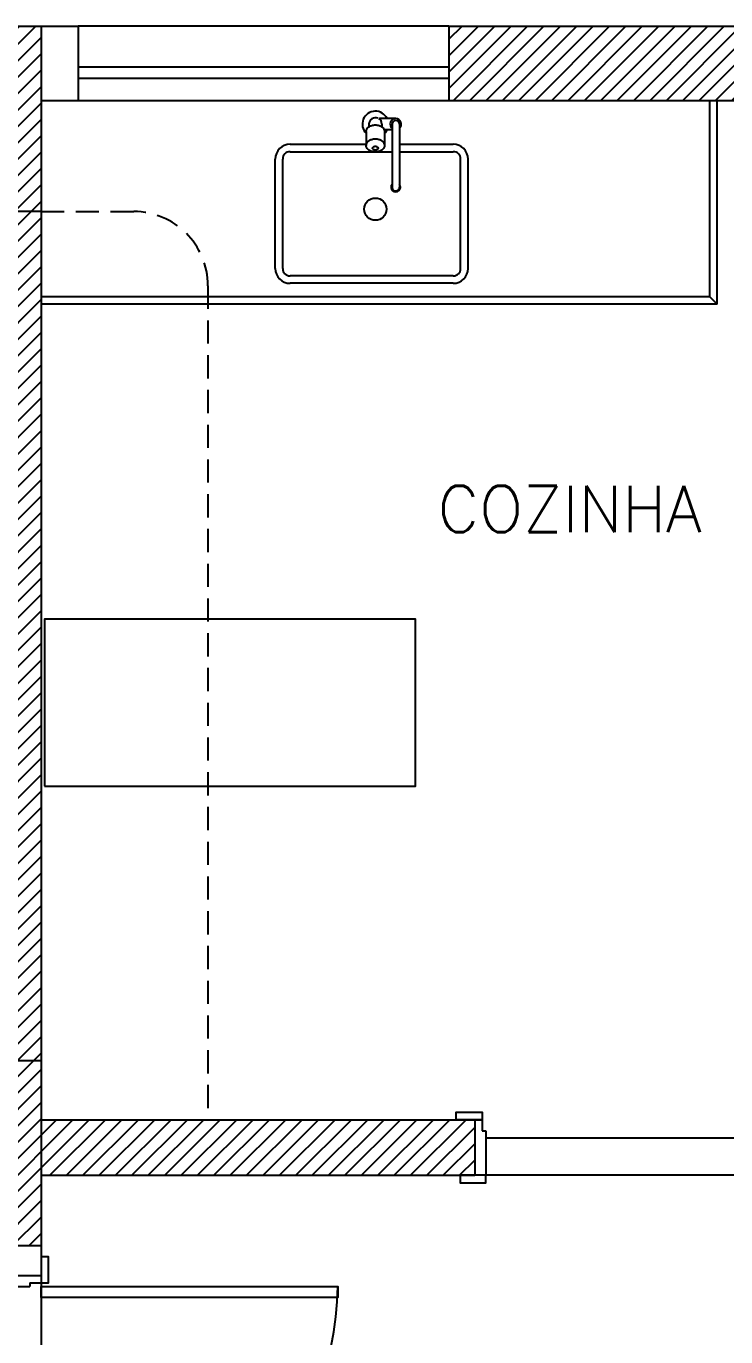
# Model space of a CAD drawing. Extents: x 126968 to 132038, y -1805 to 3860.
# Drawn here: x 127500.4 to 127689.1, y -436 to -82.5 of the extents above; entities that cross this region are included whole.
import ezdxf
from ezdxf.enums import TextEntityAlignment as Align

# ---------------------------------------------------------------- set-up
doc = ezdxf.new("R2010")
doc.units = 0
doc.header["$MEASUREMENT"] = 0
doc.linetypes.add('HIDDEN', pattern=[0.375, 0.25, -0.125])
doc.layers.get('0').update_dxf_attribs({"linetype": 'CONTINUOUS'})
doc.layers.add('COTA', color=8, linetype='CONTINUOUS', lineweight=5)
for name, color, linetype in [('ESCR03', 3, 'CONTINUOUS'), ('PENA01', 1, 'CONTINUOUS'), ('PENA02', 2, 'CONTINUOUS'), ('PENA03', 3, 'CONTINUOUS'), ('PENA06', 6, 'CONTINUOUS')]:
    doc.layers.add(name, color=color, linetype=linetype)
doc.layers.add('PROJEÇÃO', color=1, linetype='HIDDEN', transparency=0.51)
doc.styles.add('ROMANS', font='ROMANS.SHX')

msp = doc.modelspace()

# ---------------------------------------------------------------- hatches: boundary and pattern name
at = {"layer": 'PENA06'}
h = msp.add_hatch(dxfattribs=at)
h.set_pattern_fill('ANSI31', color=256, scale=25)
h.set_pattern_definition([(45, (126424.6877, -1487.8683), (-2.2097087, 2.2097087), [])])
h.paths.add_polyline_path([(127484.429, -82.458), (127414.429, -82.458), (127414.429, -102.458), (127484.429, -102.458)])
h.paths.add_polyline_path([(127504.429, -82.458), (127484.429, -82.458), (127484.429, -132.458), (127504.429, -132.458)])
h.paths.add_polyline_path([(127314.429, -82.458), (127224.429, -82.458), (127224.429, -402.458), (127239.429, -402.458), (127239.429, -102.458), (127314.429, -102.458)])
h.paths.add_polyline_path([(127389.429, -531.458), (127239.429, -531.458), (127239.429, -482.458), (127224.429, -482.458), (127224.429, -802.458), (127099.429, -802.458), (127099.429, -817.458), (127239.429, -817.458), (127239.429, -546.458), (127314.429, -546.458), (127314.429, -731.458), (127489.429, -731.458), (127489.429, -817.458), (127629.429, -817.458), (127629.429, -802.458), (127504.429, -802.458), (127504.429, -505.458), (127489.429, -505.458), (127489.429, -509.458), (127489.429, -531.458), (127459.429, -531.458), (127459.429, -546.458), (127489.429, -546.458), (127489.429, -716.458), (127329.429, -716.458), (127329.429, -546.458), (127389.429, -546.458)])
h.paths.add_polyline_path([(127504.429, -361.458), (127484.429, -361.458), (127484.429, -411.458), (127504.429, -411.458)])
h.paths.add_polyline_path([(127504.429, -132.458), (127489.429, -132.458), (127489.429, -361.458), (127504.429, -361.458)])
h.paths.add_polyline_path([(127621.429, -377.458), (127616.429, -377.458), (127504.429, -377.458), (127504.429, -392.458), (127621.429, -392.458)])
h.paths.add_polyline_path([(128241.429, -382.458), (128236.429, -382.458), (128029.429, -382.458), (128029.429, -335.458), (128019.429, -335.458), (128019.429, -340.458), (128019.429, -382.458), (127779.429, -382.458), (127779.429, -262.458), (127849.429, -262.458), (127849.429, -252.458), (127779.429, -252.458), (127779.429, -244.458), (127769.429, -244.458), (127769.429, -247.458), (127769.429, -297.458), (127769.429, -382.458), (127697.429, -382.458), (127697.429, -392.458), (127701.429, -392.458), (128241.429, -392.458)])
h.paths.add_polyline_path([(127789.429, -82.458), (127769.429, -82.458), (127769.429, -132.458), (127789.429, -132.458)])
h.paths.add_polyline_path([(127769.429, -82.458), (127614.429, -82.458), (127614.429, -102.458), (127769.429, -102.458)])
h.paths.add_polyline_path([(127999.429, -82.458), (127964.429, -82.458), (127964.429, -252.458), (127924.429, -252.458), (127909.429, -252.458), (127909.429, -262.458), (128019.429, -262.458), (128019.429, -269.458), (128029.429, -269.458), (128029.429, -252.458), (127974.429, -252.458), (127974.429, -102.458), (127999.429, -102.458)])
h.paths.add_polyline_path([(128049.429, -82.458), (127999.429, -82.458), (127999.429, -102.458), (128049.429, -102.458)])
h.paths.add_polyline_path([(128339.429, -82.458), (128199.429, -82.458), (128199.429, -102.458), (128324.429, -102.458), (128324.429, -157.458), (128339.429, -157.458)])
h.paths.add_polyline_path([(128361.929, -237.458), (128339.429, -237.458), (128339.429, -227.458), (128324.429, -227.458), (128324.429, -382.458), (128317.429, -382.458), (128317.429, -392.458), (128321.429, -392.458), (128324.429, -392.458), (128324.429, -409.458), (128334.429, -409.458), (128334.429, -404.458), (128334.429, -252.458), (128361.929, -252.458)])
h.paths.add_polyline_path([(128589.429, -237.458), (128421.929, -237.458), (128421.929, -252.458), (128449.429, -252.458), (128449.429, -482.458), (128334.429, -482.458), (128334.429, -475.458), (128324.429, -475.458), (128324.429, -479.458), (128324.429, -482.458), (128317.429, -482.458), (128317.429, -497.458), (128322.429, -497.458), (128466.429, -497.458), (128466.429, -482.458), (128461.429, -482.458), (128459.429, -482.458), (128459.429, -252.458), (128574.429, -252.458), (128574.429, -302.458), (128589.429, -302.458)])
h.paths.add_polyline_path([(128589.429, -332.458), (128574.429, -332.458), (128574.429, -467.458), (128589.429, -467.458)], flags=17)
h.paths.add_polyline_path([(128594.429, -467.458), (128574.429, -467.458), (128574.429, -517.458), (128594.429, -517.458)])
h.paths.add_polyline_path([(128574.429, -482.458), (128532.429, -482.458), (128532.429, -497.458), (128536.429, -497.458), (128574.429, -497.458)], flags=17)
h.paths.add_polyline_path([(128589.429, -667.458), (128574.429, -667.458), (128574.429, -802.458), (128234.429, -802.458), (128234.429, -497.458), (128241.429, -497.458), (128241.429, -482.458), (128237.429, -482.458), (128217.429, -482.458), (128217.429, -497.458), (128222.429, -497.458), (128224.429, -497.458), (128224.429, -802.458), (128171.929, -802.458), (128171.929, -817.458), (128589.429, -817.458)])
h.paths.add_polyline_path([(127964.429, -497.458), (127999.429, -497.458), (127999.429, -482.458), (127954.429, -482.458), (127954.429, -802.458), (127829.429, -802.458), (127829.429, -817.458), (128021.929, -817.458), (128021.929, -802.458), (127964.429, -802.458)])
h.paths.add_polyline_path([(128049.429, -482.458), (127999.429, -482.458), (127999.429, -502.458), (128049.429, -502.458)])
h.paths.add_polyline_path([(128141.429, -482.458), (128137.429, -482.458), (128049.429, -482.458), (128049.429, -497.458), (128141.429, -497.458)])

# ---------------------------------------------------------------- linework, layer by layer
for p, q in [((127592.843, -108.885), (127592.843, -109.585)), ((127600.093, -107.385), (127595.739, -107.385)), ((127596.343, -108.885), (127596.343, -109.585)), ((127599.093, -108.885), (127599.093, -125.885)), ((127601.093, -108.885), (127601.093, -125.885)), ((127592.093, -110.847), (127592.093, -114.607)), ((127599.093, -110.385), (127597.006, -110.385)), ((127597.093, -110.847), (127597.093, -114.607)), ((127571.593, -114.32), (127592.126, -114.32)), ((127571.593, -116.32), (127599.093, -116.32)), ((127601.093, -114.32), (127615.593, -114.32)), ((127601.093, -116.32), (127615.593, -116.32)), ((127567.593, -147.82), (127567.593, -118.32)), ((127569.593, -147.82), (127569.593, -118.32)), ((127617.593, -147.82), (127617.593, -118.32)), ((127619.593, -147.82), (127619.593, -118.32)), ((127615.593, -149.82), (127571.593, -149.82)), ((127615.593, -151.82), (127571.593, -151.82))]:
    msp.add_line(p, q)
msp.add_lwpolyline([(127592.093, -110.847, -0.1332562), (127592.267, -110.205, -0.1067563), (127592.825, -109.597, -0.0828275), (127593.603, -109.222, -0.0713517), (127594.593, -109.08, -0.0713517), (127595.584, -109.222, -0.0828275), (127596.361, -109.597, -0.1067563), (127596.919, -110.205, -0.1332562), (127597.093, -110.847)], format="xyb")
for points in [[(127597.093, -114.607, -0.1332562), (127596.919, -115.249, -0.1067563), (127596.361, -115.857, -0.0828275), (127595.584, -116.233, -0.0713517), (127594.593, -116.375, -0.0713517), (127593.603, -116.233, -0.0828275), (127592.825, -115.857, -0.1067563), (127592.267, -115.249, -0.1332562), (127592.093, -114.607, -0.1332562), (127592.267, -113.965, -0.1067563), (127592.825, -113.357, -0.0828275), (127593.603, -112.982, -0.0713517), (127594.593, -112.84, -0.0713517), (127595.584, -112.982, -0.0828275), (127596.361, -113.357, -0.1067563), (127596.919, -113.965, -0.1332562)], [(127593.843, -115.357, -0.1332562), (127593.895, -115.165, -0.1067563), (127594.063, -114.982, -0.0828275), (127594.296, -114.87, -0.0713517), (127594.593, -114.827, -0.0713517), (127594.89, -114.87, -0.0828275), (127595.123, -114.982, -0.1067563), (127595.291, -115.165, -0.1332562), (127595.343, -115.357, -0.1332562), (127595.291, -115.55, -0.1067563), (127595.123, -115.732, -0.0828275), (127594.89, -115.845, -0.0713517), (127594.593, -115.888, -0.0713517), (127594.296, -115.845, -0.0828275), (127594.063, -115.732, -0.1067563), (127593.895, -115.55, -0.1332562)]]:
    msp.add_lwpolyline(points, format="xyb", close=True)
msp.add_circle((127594.593, -131.82), 3)
for centre, radius, start, end in [((127594.593, -108.885), 3.5, 25.37693, 224.41531), ((127594.593, -108.885), 1.75, 65.38002, 180), ((127594.593, -108.885), 1.75, 0, 58.99728), ((127600.093, -108.885), 1.5, 311.81031, 228.18969), ((127600.093, -108.885), 1, 359.99979, 179.99979), ((127594.593, -108.885), 3.5, 315.58469, 334.62307), ((127571.593, -118.32), 4, 90, 180), ((127571.593, -118.32), 2, 90, 180), ((127615.593, -118.32), 4, 0, 90), ((127615.593, -118.32), 2, 0, 90), ((127600.093, -125.885), 1.25, 143.1301, 36.8699), ((127600.093, -125.885), 1, 179.99988, 359.99988), ((127571.593, -147.82), 4, 180, 270), ((127571.593, -147.82), 2, 180, 270), ((127615.593, -147.82), 4, 270, 0), ((127615.593, -147.82), 2, 270, 0)]:
    msp.add_arc(centre, radius, start, end)
at = {"layer": 'COTA'}
msp.add_lwpolyline([(128589.429, -817.458), (127484.429, -817.458), (127484.429, -82.458), (128589.429, -82.458)], close=True, dxfattribs=at)
at = {"layer": 'PENA01'}
for p, q in [((127694.429, -382.458), (127624.429, -382.458)), ((127694.429, -392.458), (127624.429, -392.458)), ((127504.429, -421.458), (127504.429, -503.458))]:
    msp.add_line(p, q, dxfattribs=at)
msp.add_arc((127502.696, -421.74), 81.736, 271.21496, 359.49678, dxfattribs=at)
at = {"layer": 'PENA02', "linetype": 'Continuous'}
for p, q in [((127614.429, -82.458), (127514.429, -82.458)), ((127514.429, -102.458), (127614.429, -102.458))]:
    msp.add_line(p, q, dxfattribs=at)
at = {"layer": 'PENA02'}
for p, q in [((127684.757, -155.458), (127684.757, -102.458)), ((127686.757, -157.458), (127686.757, -102.458)), ((127684.757, -155.458), (127504.429, -155.458)), ((127684.757, -155.458), (127686.757, -157.458)), ((127686.757, -157.458), (127504.429, -157.458))]:
    msp.add_line(p, q, dxfattribs=at)
msp.add_lwpolyline([(127505.385, -287.458), (127605.385, -287.458), (127605.385, -242.458), (127505.385, -242.458)], close=True, dxfattribs=at)
at = {"layer": 'PENA03', "linetype": 'Continuous'}
for p, q in [((127514.429, -93.458), (127614.429, -93.458)), ((127514.429, -96.458), (127614.429, -96.458)), ((127621.429, -377.458), (127623.429, -377.458)), ((127623.429, -377.458), (127623.429, -380.458)), ((127623.429, -380.458), (127624.429, -380.458)), ((127624.429, -380.458), (127624.429, -392.458)), ((127624.429, -392.458), (127621.429, -392.458))]:
    msp.add_line(p, q, dxfattribs=at)
at = {"layer": 'PENA03'}
for p, q in [((127504.429, -419.458), (127504.429, -421.458)), ((127489.429, -422.458), (127501.429, -422.458)), ((127501.429, -421.458), (127504.429, -421.458)), ((127501.429, -421.458), (127501.429, -422.458))]:
    msp.add_line(p, q, dxfattribs=at)
at = {"layer": 'PENA03', "linetype": 'Continuous'}
for points in [[(127623.429, -377.458), (127616.429, -377.458), (127616.429, -375.458), (127623.429, -375.458)], [(127624.429, -392.458), (127617.429, -392.458), (127617.429, -394.458), (127624.429, -394.458)]]:
    msp.add_lwpolyline(points, close=True, dxfattribs=at)
at = {"layer": 'PENA03'}
for points in [[(127504.429, -421.458), (127506.429, -421.458), (127506.429, -414.458), (127504.429, -414.458)], [(127504.429, -422.458), (127584.429, -422.458), (127584.429, -425.458), (127504.429, -425.458)]]:
    msp.add_lwpolyline(points, close=True, dxfattribs=at)
at = {"layer": 'PENA06'}
for p, q in [((127414.429, -82.458), (127514.429, -82.458)), ((127614.429, -82.458), (127779.429, -82.458)), ((127504.429, -102.458), (127514.429, -102.458)), ((127504.429, -102.458), (127504.429, -382.458)), ((127614.429, -102.458), (127769.429, -102.458)), ((127504.429, -377.458), (127621.429, -377.458)), ((127621.429, -377.458), (127621.429, -392.458)), ((127504.429, -392.458), (127504.429, -419.458)), ((127504.429, -392.458), (127621.429, -392.458)), ((127489.429, -419.458), (127504.429, -419.458))]:
    msp.add_line(p, q, dxfattribs=at)
at = {"layer": 'PENA06', "linetype": 'Continuous'}
for p, q in [((127514.429, -82.458), (127514.429, -102.458)), ((127614.429, -82.458), (127614.429, -102.458))]:
    msp.add_line(p, q, dxfattribs=at)
at = {"layer": 'PENA06'}
for points in [[(127504.429, -132.458), (127484.429, -132.458), (127484.429, -82.458), (127504.429, -82.458)], [(127504.429, -411.458), (127484.429, -411.458), (127484.429, -361.458), (127504.429, -361.458)]]:
    msp.add_lwpolyline(points, close=True, dxfattribs=at)
at = {"layer": 'PROJEÇÃO', "ltscale": 25}
for p, q in [((127504.429, -132.458), (127529.429, -132.458)), ((127549.429, -152.458), (127549.429, -377.458))]:
    msp.add_line(p, q, dxfattribs=at)
msp.add_arc((127529.429, -152.458), 20, 0, 90, dxfattribs=at)

# ---------------------------------------------------------------- texts
at = {"layer": 'ESCR03', "color": 4, "linetype": 'Continuous', "style": 'ROMANS'}
msp.add_text('COZINHA', height=12.5, dxfattribs=at).set_placement((127646.996, -212.689), align=Align.MIDDLE)

doc.saveas('drawing.dxf')
